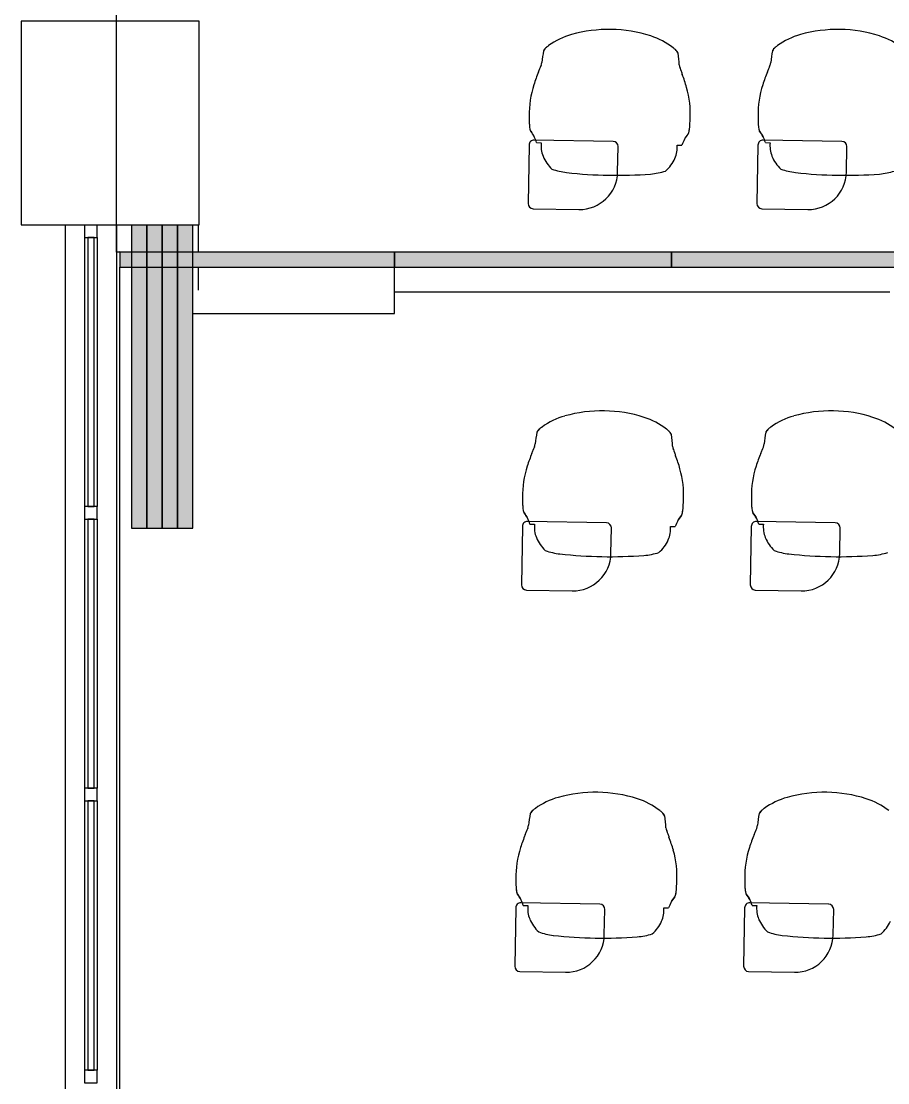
# Model space of a CAD drawing. Header units: inches. Extents: x 318758 to 339823, y 367287 to 384892.
# Drawn here: x 318763 to 322170, y 372424 to 376598 of the extents above; entities that cross this region are included whole.
import ezdxf

# ---------------------------------------------------------------- set-up
doc = ezdxf.new("R2010")
doc.units = ezdxf.units.IN
doc.header["$MEASUREMENT"] = 0
doc.layers.add('A-AREA-BNDY-CLASSROOMS', color=4, linetype='Continuous', lineweight=25)
doc.layers.add('freecads.com', color=7, linetype='Continuous')

msp = doc.modelspace()

# ---------------------------------------------------------------- hatches: boundary and pattern name
at = {"layer": 'freecads.com', "transparency": 33554687}
for points in [[(319196.8, 374604.4), (319256.8, 374604.4), (319256.8, 375797.4), (319196.8, 375797.4)], [(319256.8, 374604.4), (319316.8, 374604.4), (319316.8, 375797.4), (319256.8, 375797.4)], [(319316.8, 374604.4), (319376.8, 374604.4), (319376.8, 375797.4), (319316.8, 375797.4)], [(319376.8, 374604.4), (319436.8, 374604.4), (319436.8, 375797.4), (319376.8, 375797.4)], [(320229.8, 375630), (320229.8, 375690), (319149.8, 375690.3), (319149.8, 375630.3), (319734.1, 375630.1)], [(320229.8, 375630), (321319.8, 375630), (321319.8, 375690), (320229.8, 375690)], [(321319.8, 375630), (322403.2, 375630), (322403.2, 375690), (321319.8, 375690)]]:
    msp.add_hatch(color=256, dxfattribs=at).paths.add_polyline_path(points, flags=0)

# ---------------------------------------------------------------- linework, layer by layer
at = {"layer": 'A-AREA-BNDY-CLASSROOMS', "flags": 128}
for points in [[(319136.8, 379839.7), (327749.5, 379839.7), (327749.5, 375690), (319136.8, 375690)], [(319149.8, 375630.3), (327912.6, 375630.3), (327912.6, 367667.1), (319149.8, 367667.1)]]:
    msp.add_lwpolyline(points, close=True, dxfattribs=at)
at = {"layer": 'freecads.com'}
for p, q in [((318762.7, 376597.4), (318762.7, 375797.4)), ((319462.7, 376597.4), (318762.7, 376597.4)), ((319462.7, 375797.4), (319462.7, 376597.4)), ((320759.9, 376224.5), (320760.4, 376198.9)), ((321391.5, 376187.9), (321392.9, 376213.4)), ((321659.9, 376224.5), (321660.4, 376198.9)), ((321089.8, 376125.1), (320779.8, 376130.5)), ((321989.8, 376125.1), (321679.8, 376130.5)), ((320759.5, 376110.8), (320755.4, 375880.9)), ((320788.8, 376120.2), (320807.3, 376119.9)), ((321107.7, 376004.7), (321109.4, 376104.7)), ((321341.9, 376110.6), (321360.3, 376110.3)), ((321659.5, 376110.8), (321655.4, 375880.9)), ((321688.8, 376120.2), (321707.3, 376119.9)), ((322007.7, 376004.7), (322009.4, 376104.7)), ((320775.1, 375860.5), (320955.1, 375857.4)), ((321675.1, 375860.5), (321855.1, 375857.4)), ((318762.7, 375797.4), (319462.7, 375797.4)), ((318936.8, 367992.1), (318936.8, 375797.4)), ((319011.8, 375797.4), (319011.8, 375747.4)), ((319061.8, 375747.4), (319061.8, 375797.4)), ((319136.8, 375797.4), (319136.8, 367992.1)), ((319196.8, 375797.4), (319196.8, 374604.4)), ((319256.8, 375797.4), (319256.8, 374604.4)), ((319256.8, 374604.4), (319256.8, 375797.4)), ((319316.8, 374604.4), (319316.8, 375797.4)), ((319316.8, 375797.4), (319316.8, 374604.4)), ((319376.8, 374604.4), (319376.8, 375797.4)), ((319376.8, 375797.4), (319376.8, 374604.4)), ((319436.8, 374604.4), (319436.8, 375797.4)), ((319458.4, 375797.4), (319458.4, 375690.2)), ((319011.8, 375747.4), (319061.8, 375747.4)), ((319011.8, 375747.4), (319011.8, 374689.4)), ((319049.3, 375747.4), (319024.3, 375747.4)), ((319024.3, 375747.4), (319024.3, 374689.4)), ((319049.3, 374689.4), (319049.3, 375747.4)), ((319061.8, 375747.4), (319061.8, 374689.4)), ((320229.8, 375690), (319149.8, 375690.3)), ((319149.8, 375690.3), (319149.8, 375630.3)), ((321319.8, 375690), (320229.8, 375690)), ((320229.8, 375690), (320229.8, 375630)), ((320229.8, 375630), (320229.8, 375690)), ((321319.8, 375630), (321319.8, 375690)), ((322403.2, 375690), (321319.8, 375690)), ((321319.8, 375690), (321319.8, 375630)), ((319149.8, 375630.3), (320229.8, 375630)), ((319458.4, 375630.2), (319458.4, 375540)), ((320229.8, 375630), (321319.8, 375630)), ((320229.8, 375448.1), (320229.8, 375630)), ((321319.8, 375630), (322403.2, 375630)), ((320229.8, 375533.1), (322177.6, 375533.6)), ((319436.8, 375448.1), (320229.8, 375448.1)), ((320733.7, 374724.7), (320734.2, 374699.2)), ((321365.4, 374688.2), (321366.7, 374713.7)), ((321633.7, 374724.7), (321634.2, 374699.2)), ((319061.8, 374689.4), (319011.8, 374689.4)), ((319011.8, 374689.4), (319011.8, 374639.4)), ((319024.3, 374689.4), (319049.3, 374689.4)), ((319061.8, 374639.4), (319061.8, 374689.4)), ((319011.8, 374639.4), (319061.8, 374639.4)), ((319011.8, 374639.4), (319011.8, 373581.5)), ((319049.3, 374639.4), (319024.3, 374639.4)), ((319024.3, 374639.4), (319024.3, 373581.5)), ((319049.3, 373581.5), (319049.3, 374639.4)), ((319061.8, 374639.4), (319061.8, 373581.5)), ((321063.6, 374625.3), (320753.6, 374630.8)), ((321963.6, 374625.3), (321653.6, 374630.8)), ((319196.8, 374604.4), (319256.8, 374604.4)), ((319256.8, 374604.4), (319316.8, 374604.4)), ((319316.8, 374604.4), (319376.8, 374604.4)), ((319376.8, 374604.4), (319436.8, 374604.4)), ((320733.3, 374611.1), (320729.3, 374381.1)), ((320762.7, 374620.5), (320781.1, 374620.2)), ((321081.5, 374505), (321083.2, 374605)), ((321315.7, 374610.9), (321334.2, 374610.5)), ((321633.3, 374611.1), (321629.3, 374381.1)), ((321662.7, 374620.5), (321681.1, 374620.2)), ((321981.5, 374505), (321983.2, 374605)), ((320748.9, 374360.8), (320928.9, 374357.7)), ((321648.9, 374360.8), (321828.9, 374357.7)), ((319061.8, 373581.5), (319011.8, 373581.5)), ((319011.8, 373581.5), (319011.8, 373531.5)), ((319024.3, 373581.5), (319049.3, 373581.5)), ((319061.8, 373531.5), (319061.8, 373581.5)), ((319011.8, 373531.5), (319061.8, 373531.5)), ((319011.8, 373531.5), (319011.8, 372473.5)), ((319049.3, 373531.5), (319024.3, 373531.5)), ((319024.3, 373531.5), (319024.3, 372473.5)), ((319049.3, 372473.5), (319049.3, 373531.5)), ((319061.8, 373531.5), (319061.8, 372473.5)), ((320707.5, 373225), (320708, 373199.5)), ((321339.2, 373188.4), (321340.6, 373214)), ((321607.5, 373225), (321608, 373199.5)), ((321037.4, 373125.6), (320727.5, 373131)), ((321937.4, 373125.6), (321627.5, 373131)), ((320707.1, 373111.4), (320703.1, 372881.4)), ((320736.5, 373120.8), (320754.9, 373120.5)), ((321055.3, 373005.3), (321057.1, 373105.3)), ((321289.6, 373111.1), (321308, 373110.8)), ((321607.1, 373111.4), (321603.1, 372881.4)), ((321636.5, 373120.8), (321654.9, 373120.5)), ((321955.3, 373005.3), (321957.1, 373105.3)), ((320722.7, 372861.1), (320902.7, 372857.9)), ((321622.7, 372861.1), (321802.7, 372857.9)), ((319061.8, 372473.5), (319011.8, 372473.5)), ((319011.8, 372473.5), (319011.8, 372423.5)), ((319024.3, 372473.5), (319049.3, 372473.5)), ((319061.8, 372423.5), (319061.8, 372473.5)), ((319011.8, 372423.5), (319061.8, 372423.5))]:
    msp.add_line(p, q, dxfattribs=at)
for centre, radius, start, end in [((321073, 376024.4), 541, 72.2619, 105.7381), ((321973, 376024.4), 541, 72.2619, 105.7381), ((321002.3, 376272.5), 283, 105.5907, 125.8822), ((321152.3, 376269.8), 283, 52.1178, 72.4093), ((321902.3, 376272.5), 283, 105.5907, 125.8822), ((322052.3, 376269.8), 283, 52.1178, 72.4093), ((321295.1, 376391.4), 486.9, 169.3793, 174.8316), ((320849.8, 376465.4), 36.8, 127.4418, 154.7108), ((320939.2, 376360.8), 174.5, 126.0906, 129.8736), ((321218.4, 376355.9), 174.5, 48.1264, 51.9094), ((321311.5, 376457.4), 36.8, 23.2892, 50.5582), ((320863.9, 376399), 486.9, 3.1683, 8.6207), ((322195.1, 376391.4), 486.9, 169.3793, 174.8316), ((321749.8, 376465.4), 36.8, 127.4418, 154.7108), ((321839.2, 376360.8), 174.5, 126.0906, 129.8736), ((320696.7, 376459.1), 115.8, 335.5912, 348.129), ((321464.2, 376445.7), 115.8, 189.8687, 202.4096), ((321596.7, 376459.1), 115.8, 335.5912, 348.129), ((321336.2, 376167.7), 586.5, 156.8555, 162.1062), ((320464.7, 376540.4), 361.4, 336.828, 339.0636), ((321699, 376518.9), 361.4, 198.9363, 201.172), ((320814.9, 376176.8), 586.5, 15.8942, 21.145), ((322236.2, 376167.7), 586.5, 156.8555, 162.1062), ((321364.7, 376540.4), 361.4, 336.828, 339.0636), ((321137.6, 376231.8), 377.7, 162.1025, 181.1084), ((322037.6, 376231.8), 377.7, 162.1025, 181.1084), ((321015.7, 376233.9), 377.7, 356.8916, 15.8975), ((320779.5, 376110.5), 20, 89, 179), ((320657.1, 376080.5), 137.6, 16.7695, 37.7281), ((321490.6, 376066), 137.6, 140.2719, 161.2305), ((321679.5, 376110.5), 20, 89, 179), ((321557.1, 376080.5), 137.6, 16.7695, 37.7281), ((320910.9, 376107), 104.4, 172.9032, 202.5925), ((321089.4, 376105.1), 20, 359, 89), ((321237.9, 376101.3), 104.4, 335.4075, 5.0968), ((321810.9, 376107), 104.4, 172.9032, 202.5925), ((321989.4, 376105.1), 20, 359, 89), ((320949.6, 376123.1), 146.4, 202.5925, 226.9034), ((321199.8, 376118.8), 146.4, 311.0966, 335.4075), ((321849.6, 376123.1), 146.4, 202.5925, 226.9034), ((320934.3, 376246.6), 245.4, 249.8057, 263.655), ((320957.7, 376007.4), 150, 269, 359), ((321217.9, 376250.6), 254.5, 274.345, 287.8748), ((321834.3, 376246.6), 245.4, 249.8057, 263.655), ((321857.7, 376007.4), 150, 269, 359), ((322117.9, 376250.6), 254.5, 274.345, 287.8748), ((321103, 377763.1), 1771.3, 263.655, 274.345), ((322003, 377763.1), 1771.3, 263.655, 274.345), ((320775.4, 375880.5), 20, 179, 269), ((321675.4, 375880.5), 20, 179, 269), ((320976.2, 374772.7), 283, 105.5907, 125.8822), ((321046.8, 374524.7), 541, 72.2619, 105.7381), ((321876.2, 374772.7), 283, 105.5907, 125.8822), ((321946.8, 374524.7), 541, 72.2619, 105.7381), ((320913, 374861.1), 174.5, 126.0906, 129.8736), ((321126.1, 374770.1), 283, 52.1178, 72.4093), ((321813, 374861.1), 174.5, 126.0906, 129.8736), ((322026.1, 374770.1), 283, 52.1178, 72.4093), ((321268.9, 374891.7), 486.9, 169.3793, 174.8316), ((320823.6, 374965.7), 36.8, 127.4418, 154.7108), ((321192.3, 374856.2), 174.5, 48.1264, 51.9094), ((321285.3, 374957.7), 36.8, 23.2892, 50.5582), ((320837.7, 374899.2), 486.9, 3.1683, 8.6207), ((322168.9, 374891.7), 486.9, 169.3793, 174.8316), ((321723.6, 374965.7), 36.8, 127.4418, 154.7108), ((320670.6, 374959.4), 115.8, 335.5912, 348.129), ((321438, 374946), 115.8, 189.8687, 202.4096), ((321570.6, 374959.4), 115.8, 335.5912, 348.129), ((321310.1, 374667.9), 586.5, 156.8555, 162.1062), ((320438.5, 375040.7), 361.4, 336.828, 339.0636), ((321672.8, 375019.1), 361.4, 198.9363, 201.172), ((320788.8, 374677), 586.5, 15.8942, 21.145), ((322210.1, 374667.9), 586.5, 156.8555, 162.1062), ((321338.5, 375040.7), 361.4, 336.828, 339.0636), ((321111.4, 374732), 377.7, 162.1025, 181.1084), ((320989.5, 374734.2), 377.7, 356.8916, 15.8975), ((322011.4, 374732), 377.7, 162.1025, 181.1084), ((320753.3, 374610.8), 20, 89, 179), ((320630.9, 374580.8), 137.6, 16.7695, 37.7281), ((321464.4, 374566.3), 137.6, 140.2719, 161.2305), ((321653.3, 374610.8), 20, 89, 179), ((321530.9, 374580.8), 137.6, 16.7695, 37.7281), ((320884.7, 374607.3), 104.4, 172.9032, 202.5925), ((321063.2, 374605.3), 20, 359, 89), ((321211.7, 374601.6), 104.4, 335.4075, 5.0968), ((321784.7, 374607.3), 104.4, 172.9032, 202.5925), ((321963.2, 374605.3), 20, 359, 89), ((320923.4, 374623.4), 146.4, 202.5925, 226.9034), ((321173.6, 374619), 146.4, 311.0966, 335.4075), ((321823.4, 374623.4), 146.4, 202.5925, 226.9034), ((320908.1, 374746.8), 245.4, 249.8057, 263.655), ((321076.8, 376263.4), 1771.3, 263.655, 274.345), ((320931.5, 374507.6), 150, 269, 359), ((321191.7, 374750.9), 254.5, 274.345, 287.8748), ((321808.1, 374746.8), 245.4, 249.8057, 263.655), ((321976.8, 376263.4), 1771.3, 263.655, 274.345), ((321831.5, 374507.6), 150, 269, 359), ((322091.7, 374750.9), 254.5, 274.345, 287.8748), ((320749.3, 374380.8), 20, 179, 269), ((321649.3, 374380.8), 20, 179, 269), ((320950, 373273), 283, 105.5907, 125.8822), ((321020.6, 373024.9), 541, 72.2619, 105.7381), ((321850, 373273), 283, 105.5907, 125.8822), ((321920.6, 373024.9), 541, 72.2619, 105.7381), ((320886.9, 373361.3), 174.5, 126.0906, 129.8736), ((321099.9, 373270.4), 283, 52.1178, 72.4093), ((321786.9, 373361.3), 174.5, 126.0906, 129.8736), ((321999.9, 373270.4), 283, 52.1178, 72.4093), ((321242.7, 373392), 486.9, 169.3793, 174.8316), ((320797.4, 373466), 36.8, 127.4418, 154.7108), ((321166.1, 373356.5), 174.5, 48.1264, 51.9094), ((321259.1, 373457.9), 36.8, 23.2892, 50.5582), ((320811.5, 373399.5), 486.9, 3.1683, 8.6207), ((322142.7, 373392), 486.9, 169.3793, 174.8316), ((321697.4, 373466), 36.8, 127.4418, 154.7108), ((320644.4, 373459.7), 115.8, 335.5912, 348.129), ((321411.8, 373446.3), 115.8, 189.8687, 202.4096), ((321544.4, 373459.7), 115.8, 335.5912, 348.129), ((321283.9, 373168.2), 586.5, 156.8555, 162.1062), ((320412.3, 373540.9), 361.4, 336.828, 339.0636), ((321646.6, 373519.4), 361.4, 198.9363, 201.172), ((320762.6, 373177.3), 586.5, 15.8942, 21.145), ((322183.9, 373168.2), 586.5, 156.8555, 162.1062), ((321312.3, 373540.9), 361.4, 336.828, 339.0636), ((321085.2, 373232.3), 377.7, 162.1025, 181.1084), ((320963.4, 373234.4), 377.7, 356.8916, 15.8975), ((321985.2, 373232.3), 377.7, 162.1025, 181.1084), ((320604.7, 373081.1), 137.6, 16.7695, 37.7281), ((321504.7, 373081.1), 137.6, 16.7695, 37.7281), ((320727.1, 373111), 20, 89, 179), ((321037.1, 373105.6), 20, 359, 89), ((321438.2, 373066.5), 137.6, 140.2719, 161.2305), ((321627.1, 373111), 20, 89, 179), ((321937.1, 373105.6), 20, 359, 89), ((320858.5, 373107.6), 104.4, 172.9032, 202.5925), ((321185.6, 373101.8), 104.4, 335.4075, 5.0968), ((321758.5, 373107.6), 104.4, 172.9032, 202.5925), ((320897.3, 373123.7), 146.4, 202.5925, 226.9034), ((321147.4, 373119.3), 146.4, 311.0966, 335.4075), ((321797.3, 373123.7), 146.4, 202.5925, 226.9034), ((322047.4, 373119.3), 146.4, 311.0966, 335.4075), ((320882, 373247.1), 245.4, 249.8057, 263.655), ((321050.6, 374763.6), 1771.3, 263.655, 274.345), ((320905.3, 373007.9), 150, 269, 359), ((321165.5, 373251.2), 254.5, 274.345, 287.8748), ((321782, 373247.1), 245.4, 249.8057, 263.655), ((321950.6, 374763.6), 1771.3, 263.655, 274.345), ((321805.3, 373007.9), 150, 269, 359), ((322065.5, 373251.2), 254.5, 274.345, 287.8748), ((320723.1, 372881.1), 20, 179, 269), ((321623.1, 372881.1), 20, 179, 269)]:
    msp.add_arc(centre, radius, start, end, dxfattribs=at)
for points in [[(320828.9, 376496), (320828, 376495.3), (320826.3, 376493.8), (320823.9, 376491.5), (320821.6, 376489.2), (320819.7, 376486.8), (320818, 376484.5), (320817.3, 376483.1), (320817, 376482.5)], [(321344.8, 376473.2), (321344.6, 376473.9), (321343.9, 376475.3), (321342.3, 376477.7), (321340.4, 376480.1), (321338.2, 376482.5), (321335.9, 376484.9), (321334.3, 376486.4), (321333.4, 376487.2)], [(321728.9, 376496), (321728, 376495.3), (321726.3, 376493.8), (321723.9, 376491.5), (321721.6, 376489.2), (321719.7, 376486.8), (321718, 376484.5), (321717.3, 376483.1), (321717, 376482.5)], [(320807.1, 376423.9), (320806.8, 376423), (320806.5, 376422.1), (320806.1, 376421.2)], [(321707.1, 376423.9), (321706.8, 376423), (321706.5, 376422.1), (321706.1, 376421.2)], [(321353.5, 376411.7), (321353.3, 376412.6), (321353, 376413.5), (321352.7, 376414.4)], [(321384.8, 376153.9), (321385.2, 376154.5), (321386.1, 376155.9), (321387.3, 376159.2), (321388.5, 376163.4), (321389.5, 376168.4), (321390.1, 376172.3), (321390.3, 376174.3)], [(320765.9, 376164.7), (320771.3, 376157.5), (320775.9, 376150.2), (320779.7, 376143)], [(321370.3, 376132.7), (321374.3, 376139.8), (321379.1, 376146.9), (321384.8, 376153.9)], [(321665.9, 376164.7), (321671.3, 376157.5), (321675.9, 376150.2), (321679.7, 376143)], [(320802.7, 374996.2), (320801.9, 374995.5), (320800.1, 374994.1), (320797.7, 374991.8), (320795.5, 374989.5), (320793.5, 374987.1), (320791.8, 374984.8), (320791.1, 374983.4), (320790.8, 374982.7)], [(321318.7, 374973.5), (321318.4, 374974.2), (321317.7, 374975.6), (321316.1, 374978), (321314.3, 374980.4), (321312.1, 374982.8), (321309.8, 374985.2), (321308.1, 374986.7), (321307.2, 374987.4)], [(321702.7, 374996.2), (321701.9, 374995.5), (321700.1, 374994.1), (321697.7, 374991.8), (321695.5, 374989.5), (321693.5, 374987.1), (321691.8, 374984.8), (321691.1, 374983.4), (321690.8, 374982.7)], [(320780.9, 374924.2), (320780.6, 374923.3), (320780.3, 374922.4), (320780, 374921.5)], [(321680.9, 374924.2), (321680.6, 374923.3), (321680.3, 374922.4), (321680, 374921.5)], [(321327.4, 374911.9), (321327.1, 374912.9), (321326.8, 374913.8), (321326.5, 374914.6)], [(321358.6, 374654.2), (321359.1, 374654.7), (321359.9, 374656.2), (321361.2, 374659.4), (321362.3, 374663.7), (321363.3, 374668.7), (321363.9, 374672.6), (321364.2, 374674.6)], [(320739.7, 374665), (320745.2, 374657.8), (320749.7, 374650.5), (320753.5, 374643.3)], [(321344.1, 374633), (321348.1, 374640.1), (321353, 374647.2), (321358.6, 374654.2)], [(321639.7, 374665), (321645.2, 374657.8), (321649.7, 374650.5), (321653.5, 374643.3)], [(320776.6, 373496.5), (320775.7, 373495.8), (320773.9, 373494.3), (320771.6, 373492), (320769.3, 373489.7), (320767.3, 373487.4), (320765.7, 373485.1), (320764.9, 373483.6), (320764.6, 373483)], [(321292.5, 373473.8), (321292.2, 373474.4), (321291.5, 373475.9), (321289.9, 373478.2), (321288.1, 373480.7), (321285.9, 373483.1), (321283.6, 373485.4), (321281.9, 373487), (321281, 373487.7)], [(321676.6, 373496.5), (321675.7, 373495.8), (321673.9, 373494.3), (321671.6, 373492), (321669.3, 373489.7), (321667.3, 373487.4), (321665.7, 373485.1), (321664.9, 373483.6), (321664.6, 373483)], [(320754.7, 373424.4), (320754.4, 373423.6), (320754.1, 373422.7), (320753.8, 373421.8)], [(321654.7, 373424.4), (321654.4, 373423.6), (321654.1, 373422.7), (321653.8, 373421.8)], [(321301.2, 373412.2), (321300.9, 373413.1), (321300.6, 373414), (321300.4, 373414.9)], [(320713.6, 373165.3), (320719, 373158), (320723.6, 373150.8), (320727.3, 373143.5)], [(321332.4, 373154.5), (321332.9, 373155), (321333.7, 373156.5), (321335, 373159.7), (321336.1, 373163.9), (321337.2, 373169), (321337.7, 373172.8), (321338, 373174.8)], [(321613.6, 373165.3), (321619, 373158), (321623.6, 373150.8), (321627.3, 373143.5)], [(321317.9, 373133.2), (321321.9, 373140.3), (321326.8, 373147.4), (321332.4, 373154.5)]]:
    msp.add_open_spline(points, degree=3, dxfattribs=at)
for points, knots in [([(320760.4, 376198.9), (320760.4, 376196.6), (320760.6, 376192.1), (320761.2, 376183.5), (320762.2, 376176), (320763.5, 376170.2), (320764.7, 376166.8), (320765.5, 376165.3), (320765.9, 376164.7)], [0, 0, 0, 0, 0.142857, 0.285714, 0.571429, 0.714286, 0.857143, 1, 1, 1, 1]), ([(320761.1, 376185.3), (320761.5, 376181.2), (320762.2, 376175.7), (320763.6, 376170.1), (320764.7, 376166.8), (320765.5, 376165.3), (320765.9, 376164.7)], [0.2857143, 0.2857143, 0.2857143, 0.2857143, 0.5714286, 0.7142857, 0.8571429, 1, 1, 1, 1]), ([(321384.8, 376153.9), (321385.2, 376154.5), (321386.1, 376156), (321387.4, 376159.3), (321388.5, 376163.6), (321389.9, 376170.5), (321391, 376178.8), (321391.4, 376185.6), (321391.5, 376187.9)], [0, 0, 0, 0, 0.142857, 0.285714, 0.428571, 0.571429, 0.857143, 1, 1, 1, 1]), ([(321660.4, 376198.9), (321660.4, 376196.6), (321660.6, 376192.1), (321661.2, 376183.5), (321662.2, 376176), (321663.5, 376170.2), (321664.7, 376166.8), (321665.5, 376165.3), (321665.9, 376164.7)], [0, 0, 0, 0, 0.142857, 0.285714, 0.571429, 0.714286, 0.857143, 1, 1, 1, 1]), ([(321661.1, 376185.3), (321661.5, 376181.2), (321662.2, 376175.7), (321663.6, 376170.1), (321664.7, 376166.8), (321665.5, 376165.3), (321665.9, 376164.7)], [0.2857143, 0.2857143, 0.2857143, 0.2857143, 0.5714286, 0.7142857, 0.8571429, 1, 1, 1, 1]), ([(320734.2, 374699.2), (320734.2, 374696.9), (320734.4, 374692.4), (320735, 374683.8), (320736, 374676.2), (320737.3, 374670.4), (320738.5, 374667.1), (320739.3, 374665.6), (320739.7, 374665)], [0, 0, 0, 0, 0.142857, 0.285714, 0.571429, 0.714286, 0.857143, 1, 1, 1, 1]), ([(320734.9, 374685.5), (320735.3, 374681.5), (320736, 374676), (320737.4, 374670.3), (320738.5, 374667), (320739.3, 374665.6), (320739.7, 374665)], [0.2857143, 0.2857143, 0.2857143, 0.2857143, 0.5714286, 0.7142857, 0.8571429, 1, 1, 1, 1]), ([(321358.6, 374654.2), (321359.1, 374654.8), (321359.9, 374656.2), (321361.2, 374659.6), (321362.4, 374663.9), (321363.7, 374670.8), (321364.8, 374679.1), (321365.2, 374685.9), (321365.4, 374688.2)], [0, 0, 0, 0, 0.142857, 0.285714, 0.428571, 0.571429, 0.857143, 1, 1, 1, 1]), ([(321634.2, 374699.2), (321634.2, 374696.9), (321634.4, 374692.4), (321635, 374683.8), (321636, 374676.2), (321637.3, 374670.4), (321638.5, 374667.1), (321639.3, 374665.6), (321639.7, 374665)], [0, 0, 0, 0, 0.142857, 0.285714, 0.571429, 0.714286, 0.857143, 1, 1, 1, 1]), ([(321634.9, 374685.5), (321635.3, 374681.5), (321636, 374676), (321637.4, 374670.3), (321638.5, 374667), (321639.3, 374665.6), (321639.7, 374665)], [0.2857143, 0.2857143, 0.2857143, 0.2857143, 0.5714286, 0.7142857, 0.8571429, 1, 1, 1, 1]), ([(320708, 373199.5), (320708, 373197.1), (320708.2, 373192.6), (320708.8, 373184), (320709.8, 373176.5), (320711.2, 373170.7), (320712.3, 373167.3), (320713.1, 373165.8), (320713.6, 373165.3)], [0, 0, 0, 0, 0.142857, 0.285714, 0.571429, 0.714286, 0.857143, 1, 1, 1, 1]), ([(320708.7, 373185.8), (320709.1, 373181.8), (320709.9, 373176.3), (320711.2, 373170.6), (320712.3, 373167.3), (320713.1, 373165.8), (320713.6, 373165.3)], [0.2857143, 0.2857143, 0.2857143, 0.2857143, 0.5714286, 0.7142857, 0.8571429, 1, 1, 1, 1]), ([(321332.4, 373154.5), (321332.9, 373155), (321333.8, 373156.5), (321335, 373159.8), (321336.2, 373164.1), (321337.6, 373171), (321338.6, 373179.4), (321339.1, 373186.1), (321339.2, 373188.4)], [0, 0, 0, 0, 0.142857, 0.285714, 0.428571, 0.571429, 0.857143, 1, 1, 1, 1]), ([(321608, 373199.5), (321608, 373197.1), (321608.2, 373192.6), (321608.8, 373184), (321609.8, 373176.5), (321611.2, 373170.7), (321612.3, 373167.3), (321613.1, 373165.8), (321613.6, 373165.3)], [0, 0, 0, 0, 0.142857, 0.285714, 0.571429, 0.714286, 0.857143, 1, 1, 1, 1]), ([(321608.7, 373185.8), (321609.1, 373181.8), (321609.9, 373176.3), (321611.2, 373170.6), (321612.3, 373167.3), (321613.1, 373165.8), (321613.6, 373165.3)], [0.2857143, 0.2857143, 0.2857143, 0.2857143, 0.5714286, 0.7142857, 0.8571429, 1, 1, 1, 1])]:
    msp.add_open_spline(points, degree=3, knots=knots, dxfattribs=at)

doc.saveas('drawing.dxf')
